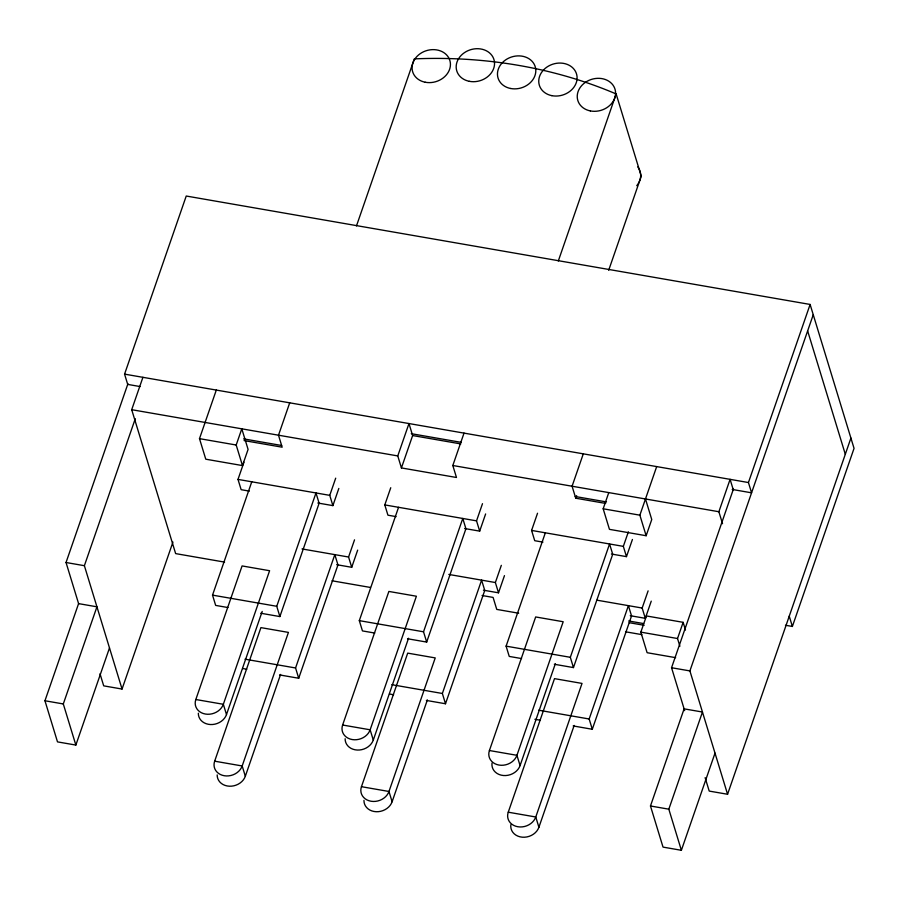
<?xml version="1.0" encoding="UTF-8"?>
<svg xmlns="http://www.w3.org/2000/svg" width="899" height="899" viewBox="0 0 899 899"><rect width="100%" height="100%" fill="white"/><g stroke="black" fill="none" stroke-linecap="round" stroke-linejoin="round"><path stroke-width="1.35" d="M140.154 386.57L127.703 384.401L124.568 374.13L186.239 196.027L810.111 304.446L854.05 448.354L792.379 626.457L785.456 625.255M78.73 604.072L66.032 562.504L127.939 383.738M224.581 562.111L175.642 553.604L131.704 409.697L142.919 377.31M100.014 673.789L103.7 685.858L122.05 689.05L84.382 565.696L135.277 418.709M44.95 700.759L78.584 603.622L96.935 606.814L63.301 703.951L75.853 745.069L57.502 741.889L44.95 700.759L63.301 703.951M75.853 745.069L109.498 647.932M242.472 465.581L236.19 445.016L241.797 428.823L248.079 449.388L242.472 465.581L205.77 459.198L199.488 438.645L216.311 390.065M122.05 689.05L172.945 542.063M249.36 491.112L241.146 489.685L237.999 479.403L243.955 462.221M227.953 607.544L215.659 605.409L212.524 595.127L251.765 481.797M289.714 402.819L278.499 435.206L282.162 447.196L244.101 440.589M356.476 225.907L414.315 58.885A440.881 367.376 -17 0 1 616.152 93.957L641.268 176.193L608.668 270.307M195.825 699.512L223.345 704.288A14.586 12.148 -17 0 1 205.388 714.042A14.586 12.148 -17 0 1 195.825 699.512L242.078 565.932L269.599 570.719L223.345 704.288L226.492 714.57A14.586 12.148 -17 0 1 210.478 724.538A14.586 12.148 -17 0 1 198.342 713.222M226.492 714.57L262.205 611.421M214.659 761.183L242.179 765.97A14.586 12.148 -17 0 1 224.211 775.725A14.586 12.148 -17 0 1 214.659 761.183L260.912 627.614L288.433 632.402L242.179 765.97L245.326 776.253A14.586 12.148 -17 0 1 229.312 786.209A14.586 12.148 -17 0 1 217.176 774.904M279.881 616.568L276.746 606.286L315.987 492.955L319.123 503.238L279.881 616.568L260.744 613.242M317.819 503.013L332.888 505.62L329.753 495.349L335.698 478.167M332.888 505.62L338.833 488.438M245.326 776.253L280.589 674.419M298.715 678.251L295.569 667.968L334.821 554.627L337.957 564.909L298.715 678.251L279.578 674.924M336.653 564.684L351.723 567.303L348.576 557.02L354.532 539.838M351.723 567.303L357.667 550.121M401.426 467.929L397.763 455.928L408.978 423.553L412.641 435.543L401.426 467.929L456.478 477.493L452.815 465.502L464.03 433.116M396.144 516.622L387.93 515.194L384.794 504.912L390.75 487.73M374.748 633.053L362.454 630.918L359.308 620.636L398.56 507.306M342.62 725.021L370.141 729.797A14.586 12.148 -17 0 1 352.172 739.551A14.586 12.148 -17 0 1 342.62 725.021L388.874 591.441L416.394 596.228L370.141 729.797L373.287 740.079A14.586 12.148 -17 0 1 357.263 750.047A14.586 12.148 -17 0 1 345.137 738.731M373.287 740.079L408.539 638.245M361.454 786.692L388.975 791.48A14.586 12.148 -17 0 1 371.006 801.234A14.586 12.148 -17 0 1 361.454 786.692L407.708 653.124L435.228 657.911L388.975 791.48L392.11 801.762A14.586 12.148 -17 0 1 376.097 811.718A14.586 12.148 -17 0 1 363.96 800.413M426.677 642.077L423.53 631.795L462.783 518.465L465.918 528.747L426.677 642.077L407.539 638.751M558.313 260.98L616.152 93.957M464.614 528.522L479.684 531.129L476.537 520.858L482.493 503.676M479.684 531.129L485.629 513.947M392.11 801.762L427.373 699.928M445.499 703.76L442.364 693.477L481.606 580.136L484.752 590.418L445.499 703.76L426.373 700.433M483.448 590.194L498.507 592.812L495.371 582.53L501.327 565.347M498.507 592.812L504.463 575.63M542.94 542.131L534.725 540.704L531.59 530.421L537.535 513.239M521.544 658.562L509.239 656.427L506.103 646.145L545.345 532.815M583.294 453.838L572.079 486.224L575.742 498.215L605.645 503.418M575.742 498.215L576.641 495.63M489.416 750.53L516.936 755.306A14.586 12.148 -17 0 1 498.967 765.06A14.586 12.148 -17 0 1 489.416 750.53L535.669 616.95L563.19 621.737L516.936 755.306L520.072 765.588A14.586 12.148 -17 0 1 503.384 775.511A14.586 12.148 -17 0 1 492.011 763.06M645.482 498.979L651.753 519.532L646.145 535.725L609.455 529.354L603.173 508.789L608.78 492.596M520.072 765.588L555.335 663.754M508.25 812.202L535.77 816.989A14.586 12.148 -17 0 1 517.802 826.743A14.586 12.148 -17 0 1 508.25 812.202L554.503 678.633L582.024 683.42L535.77 816.989L538.906 827.271A14.586 12.148 -17 0 1 522.218 837.183A14.586 12.148 -17 0 1 510.846 824.731M573.461 667.586L570.326 657.304L609.567 543.974L612.713 554.256L573.461 667.586L554.335 664.26M611.41 554.031L626.468 556.638L623.333 546.367L628.367 531.826M646.145 535.725L639.874 515.172L656.686 466.592M626.468 556.638L632.424 539.467M538.906 827.271L574.169 725.437M592.295 729.269L589.16 718.986L628.401 605.645L631.548 615.927L592.295 729.269L573.169 725.942M630.244 615.703L645.302 618.321L642.167 608.039L648.112 590.857M645.302 618.321L651.258 601.139M675.655 657.663L647.111 652.708L640.841 632.143L646.448 615.95L683.139 622.333L685.499 630.042M722.538 523.724L718.874 511.733L730.089 479.347L733.348 490.011M679.891 646.235L677.531 638.526L683.139 622.333M684.656 710.637L671.553 667.732L733.46 488.966M732.213 489.449L751.575 492.821L748.44 482.538L810.111 304.446M705.119 777.68L709.221 791.086L727.572 794.266L689.904 670.912L813.247 314.717M650.471 805.987L684.105 708.85L702.456 712.03L668.822 809.179L681.375 850.297L663.024 847.105L650.471 805.987L668.822 809.179M681.375 850.297L715.008 753.148M727.572 794.266L850.915 438.071M124.568 374.13L748.44 482.538M411.281 433.689L461.086 442.342M412.641 435.543L460.805 443.915M131.704 409.697L397.763 455.928M452.815 465.502L718.874 511.733M243.573 438.869L281.634 445.488M575.225 496.506L606.477 501.934M199.488 438.645L236.19 445.016M603.173 508.789L639.874 515.172M237.999 479.403L329.753 495.349M384.794 504.912L476.537 520.858M531.59 530.421L623.333 546.367M302.019 548.929L348.576 557.02M448.815 574.439L495.371 582.53M596.981 600.184L642.167 608.039M482.078 595.509L493.09 597.419L496.754 609.41L518.689 613.219M628.671 620.984L643.628 623.58M629.199 622.692L644.145 625.288M640.841 632.143L677.531 638.526M332.034 580.788L370.422 587.452M625.535 631.795L641.852 634.627M66.032 562.504L84.382 565.696M671.553 667.732L689.904 670.912M212.524 595.127L276.746 606.286M359.308 620.636L423.53 631.795M506.103 646.145L570.326 657.304M245.011 659.181L295.569 667.968M391.807 684.69L442.364 693.477M538.602 710.199L589.16 718.986M242.685 668.508L246.787 669.227M389.481 694.017L393.582 694.736M534.905 719.29L540.378 720.245M807.639 330.911L845.307 454.265M789.243 616.175L792.379 626.457M637.762 166.911A19.441 16.204 -17 0 1 636.75 185.7M551.874 95.665A19.441 16.204 -17 0 0 576.709 74.595A19.441 16.204 -17 0 0 545.176 68.403A19.441 16.204 -17 0 0 551.874 95.665M469.312 81.315A19.441 16.204 -17 0 0 494.147 60.244A19.441 16.204 -17 0 0 462.603 54.052A19.441 16.204 -17 0 0 469.312 81.315M425.216 82.236A19.441 16.204 -17 0 0 450.051 61.166A19.441 16.204 -17 0 0 418.507 54.974A19.441 16.204 -17 0 0 425.216 82.236M590.362 110.925A19.441 16.204 -17 0 0 615.197 89.855A19.441 16.204 -17 0 0 583.653 83.674A19.441 16.204 -17 0 0 590.362 110.925M510.598 88.484A19.441 16.204 -17 0 0 535.422 67.414A19.441 16.204 -17 0 0 503.889 61.222A19.441 16.204 -17 0 0 510.598 88.484"/></g></svg>
